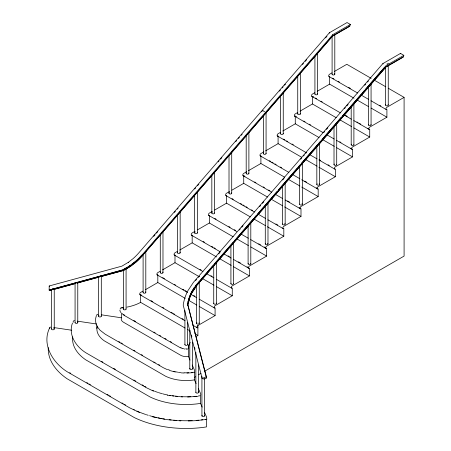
<?xml version="1.0" encoding="UTF-8"?>
<svg xmlns="http://www.w3.org/2000/svg" width="451" height="451" viewBox="0 0 451 451"><rect width="100%" height="100%" fill="white"/><g stroke="black" fill="none" stroke-linecap="round" stroke-linejoin="round"><path stroke-width="0.68" d="M126.855 267.652L122.717 269.901L49.136 290.066L49.215 285.968L121.945 266.129L128.383 262.285L133.039 258.654A46.098 36.514 -36.6 0 0 138.643 253.062L329.422 32.731L347.056 22.55L350.393 24.478L349.734 26.259L332.494 36.187L143.48 254.449A49.937 39.553 -36.6 0 1 136.05 262.121L131.01 266.051L125.666 269.365M187.825 304.882L188.016 303.799A46.69 41.92 -16.1 0 1 191.748 293.173L196.969 285.269L385.949 67.052L403.188 57.119L403.848 55.343L400.511 53.41L382.876 63.591L193.434 282.343L187.712 291.002A50.98 45.765 -16.1 0 0 183.642 302.61L183.191 305.073L202.133 378.428C203.598 379.703 207.477 378.569 206.411 376.754L187.661 304.171L187.937 302.621A46.414 41.667 -16.1 0 1 191.647 292.051L194.55 287.202L193.361 288.849M400.505 53.449L400.747 53.827M49.379 286.408L49.215 285.968M125.158 269.63L123.63 270.465L100.477 276.632M187.661 303.303L187.689 305.276L187.982 303.658A46.684 41.915 -16.1 0 1 191.714 293.032L196.929 285.128L385.96 66.855L403.222 56.961M187.61 322.364L187.565 344.835A1.347 0.778 0 0 1 185.744 345.353A1.347 0.778 0 0 1 185.09 344.243M72.487 322.995C67.74 335.437 77.003 348.065 87.657 353.81L146.44 387.747L153.498 391.118M96.288 315.965C94.992 319.517 95.454 323.587 97.433 326.8M190.237 342.444A36.08 20.831 0 0 0 189.127 344.429L188.36 346.464L188.36 356.386L190.012 360.09M189.127 344.429L188.36 346.464C188.58 346.904 189.037 349.181 188.36 348.668M49.695 327.764C40.878 345.534 54.334 365.147 70.108 373.439L129.629 407.8L139.63 412.575M191.489 292.147L193.034 289.39M194.567 287.225L386.033 65.626L403.848 55.343M195.785 286.751L195.52 285.731L210.059 268.824M153.695 236.363L155.076 234.768M156.458 233.173L157.839 231.577M174.43 212.421L175.349 211.356M177.192 209.225L178.117 208.165M194.702 189.008L195.627 187.943M197.47 185.818L198.852 184.222M218.205 161.875L219.124 160.81M220.511 159.214L221.892 157.619M235.715 141.653L236.634 140.588M238.478 138.463L239.402 137.397M241.246 135.272L242.164 134.206M261.518 111.859L262.899 110.264M279.49 91.108L280.409 90.042M282.253 87.917L283.177 86.851M284.558 85.256L285.477 84.19M302.531 64.504L303.45 63.439M305.293 61.313L306.674 59.712M325.571 37.901L326.952 36.306M123.518 270.352L129.172 267.133L135.982 262.014A50.067 39.654 -36.6 0 0 143.429 254.319L332.505 35.995L349.767 26.102M195.627 280.528L196.546 279.468M198.389 277.337L199.314 276.271M218.667 253.924L220.049 252.329M239.402 229.982L240.321 228.916M241.708 227.321L243.089 225.725M259.675 206.569L260.599 205.504M262.443 203.378L263.824 201.783M282.715 179.966L284.096 178.37M300.687 159.214L301.612 158.149M303.45 156.023L304.374 154.958M305.755 153.363L306.68 152.297M323.728 132.611L324.647 131.545M326.49 129.42L327.877 127.825M344.463 108.668L345.387 107.603M346.768 106.008L348.149 104.412M364.741 85.256L365.66 84.19M367.503 82.065L368.428 81M210.978 267.759L212.821 265.633M213.746 264.568L233.55 241.697M234.475 240.631L235.856 239.036M236.775 237.97L253.823 218.29M254.742 217.23L256.585 215.099M257.51 214.033L276.858 191.692M278.239 190.096L297.587 167.755M298.506 166.695L299.887 165.1M301.274 163.504L317.854 144.354M318.778 143.288L320.622 141.163M322.003 139.562L341.351 117.226M342.27 116.161L361.617 93.819M362.542 92.754L364.385 90.628M365.767 89.033L384.652 67.222M132.188 264.066L135.559 261.349A50.489 39.992 -36.6 0 0 141.699 255.221L143.3 253.552M206.473 378.045L187.661 304.171M49.136 290.066L122.621 270.025L130.446 265.335M350.393 24.478L332.579 34.766L332.494 36.187M332.004 72.848L329.63 74.218A1.347 0.778 -60 0 0 328.678 75.869A1.347 0.778 -60 0 0 329.63 76.422L329.63 84.134L354.007 98.205M334.371 71.478L346.813 64.296L371.184 78.367M314.821 92.686L312.453 94.056A1.347 0.778 -60 0 0 311.494 95.708A1.347 0.778 -60 0 0 312.453 96.26L313.67 96.965M317.188 91.322L329.63 84.134M297.637 112.53L295.27 113.894A1.347 0.778 -60 0 0 294.317 115.552A1.347 0.778 -60 0 0 295.27 116.099L296.487 116.803M300.011 111.16L312.453 103.978L336.215 117.694M280.46 132.369L278.087 133.738A1.347 0.778 -60 0 0 277.134 135.39A1.347 0.778 -60 0 0 278.087 135.943L278.087 143.655L301.849 157.376M282.828 130.999L295.27 123.816L319.032 137.532M263.869 151.863L260.904 153.577A1.347 0.778 -60 0 0 259.951 155.229A1.347 0.778 -60 0 0 260.904 155.781L260.904 163.499L284.666 177.215M265.645 150.837L278.087 143.655M246.686 171.707L243.726 173.415A1.347 0.778 -60 0 0 242.768 175.067A1.347 0.778 -60 0 0 243.726 175.619L244.944 176.324M248.462 170.681L260.904 163.499M229.503 191.545L226.543 193.254A1.347 0.778 -60 0 0 225.585 194.911A1.347 0.778 -60 0 0 226.543 195.458L226.543 203.175L250.305 216.897M231.876 190.175L243.726 183.337L267.488 197.053M204.613 371.246L404.09 256.083L404.09 97.365L386.907 107.282A1.347 0.778 -60 0 0 385.949 108.933A1.347 0.778 -60 0 0 386.907 109.486L386.907 117.204L369.724 127.12A1.347 0.778 -60 0 0 368.771 128.777A1.347 0.778 -60 0 0 369.724 129.324L369.724 137.042L352.541 146.964A1.347 0.778 -60 0 0 351.588 148.616A1.347 0.778 -60 0 0 352.541 149.168L352.541 156.88L335.358 166.802A1.347 0.778 -60 0 0 334.405 168.454A1.347 0.778 -60 0 0 335.358 169.007L335.358 176.724L318.18 186.641A1.347 0.778 -60 0 0 317.222 188.298A1.347 0.778 -60 0 0 318.18 188.845L318.18 196.563L300.997 206.485A1.347 0.778 -60 0 0 300.045 208.136A1.347 0.778 -60 0 0 300.997 208.689L300.997 216.401L283.814 226.323A1.347 0.778 -60 0 0 282.862 227.975A1.347 0.778 -60 0 0 283.814 228.527L283.814 236.239L266.631 246.161A1.347 0.778 -60 0 0 265.678 247.813A1.347 0.778 -60 0 0 266.631 248.366L266.631 256.083L249.448 266A1.347 0.778 -60 0 0 248.495 267.657A1.347 0.778 -60 0 0 249.448 268.204L249.448 275.922L232.271 285.844A1.347 0.778 -60 0 0 231.312 287.496A1.347 0.778 -60 0 0 232.271 288.048L232.271 295.76L215.088 305.682A1.347 0.778 -60 0 0 214.135 307.334A1.347 0.778 -60 0 0 215.088 307.886L215.088 315.599L197.904 325.521A1.347 0.778 -60 0 0 196.952 327.172A1.347 0.778 -60 0 0 197.904 327.725M212.32 211.384L209.36 213.097A1.347 0.778 -60 0 0 208.407 214.749A1.347 0.778 -60 0 0 209.36 215.302L209.36 223.014L233.122 236.736M214.693 210.019L226.543 203.175M195.142 231.228L192.177 232.936A1.347 0.778 -60 0 0 191.23 234.441A1.347 0.778 -60 0 0 191.929 235.247M197.51 229.858L209.36 223.014M177.367 251.404L174.994 252.774A1.347 0.778 -60 0 0 174.052 254.279A1.347 0.778 -60 0 0 174.751 255.086M179.735 250.04L192.177 242.858L216.548 256.923M160.184 271.248L157.816 272.613A1.347 0.778 -60 0 0 156.869 274.118A1.347 0.778 -60 0 0 157.568 274.924M162.552 269.878L174.994 262.696L199.37 276.767M143.001 291.087L140.633 292.457A1.347 0.778 -60 0 0 139.686 293.962A1.347 0.778 -60 0 0 140.385 294.762M145.374 289.717L157.816 282.535L185.231 298.365M198.513 374.77L200.954 373.36M202.133 378.428L206.411 376.754M153.752 362.001L155.161 362.57M194.691 288.29L194.443 287.281M49.311 289.92L50.337 290.309L51.696 289.937M53.725 289.384L75.407 283.47M77.442 282.912L99.124 277.004M51.859 289.999L50.337 290.309M53.889 289.446L74.883 283.718M77.595 282.98L99.265 277.072M100.618 276.7L123.642 270.42M188.264 420.975L195.593 420.676L206.8 419.391L206.648 417.209L204.636 412.654M193.851 372.255L192.695 372.43A31.948 18.446 0 0 1 191.562 372.554M196.084 383.592L194.426 379.889L192.695 380.148A31.948 18.446 0 0 1 165.613 376.235L104.339 340.86A31.948 18.446 0 0 1 97.1 326.868M198.26 396.012L199.934 395.758M202.149 407.095L200.498 403.391L197.701 403.808A56.268 32.489 0 0 1 149.997 396.925L85.69 359.797A56.268 32.489 0 0 1 72.667 336.908M205.278 419.374L206.733 419.413M120.276 309.087A1.347 1.065 24.1 0 1 121.539 307.886L123.518 307.65M121.539 307.886L123.315 307.689M187.83 349.001L186.342 349.102M192.836 372.661L186.985 373.062M197.837 396.328L187.622 397.021M143.271 253.563L332.641 34.8M181.105 372.842L184.036 373.028M182.475 396.965L167.383 395.2M180.919 420.896L166.413 419.593L152.556 416.803M184.109 348.961L184.848 349.046M101.475 314.821L121.539 317.808A7.622 4.403 0 0 0 123.45 322.217L180.721 355.281A7.622 4.403 0 0 0 188.36 356.386M77.251 321.129L96.627 324.015M53.725 327.55L71.715 330.228M175.388 372.019L169.886 370.575M182.694 348.674L181.888 348.443M167.366 369.662L163.251 367.695L105.207 334.185L100.026 330.188L97.557 327.043M180.62 347.935L122.762 314.556M133.214 409.277L134.381 409.897M329.715 33.109L329.422 32.731M374.234 80.126L385.808 86.812M388.249 88.216L404.09 97.365M332.68 78.181L333.898 78.886M338.165 81.343L339.383 82.048M348.522 87.325L350.348 88.379M379.595 105.263L380.813 105.968M328.959 76.49L357.592 93.019M361.251 95.133L368.563 99.355M370.998 100.759L386.231 109.554M357.051 99.964L368.625 106.65M371.066 108.054L386.907 117.204M315.497 98.019L316.715 98.724M320.982 101.187L322.2 101.887M345.353 115.259L347.18 116.313M356.927 121.939L358.145 122.644M359.368 123.349L360.586 124.053M367.898 128.27L369.115 128.975M311.776 96.328L340.415 112.863M344.068 114.971L351.38 119.194M353.815 120.597L369.048 129.392M339.868 119.808L351.447 126.489M353.883 127.898L369.724 137.042M303.799 121.026L305.017 121.731M309.285 124.194L310.502 124.893M339.75 141.777L340.967 142.482M350.715 148.114L351.932 148.813M294.593 116.166L323.232 132.701M326.885 134.81L334.197 139.032M336.638 140.441L351.865 149.236M322.685 139.647L334.264 146.327M336.7 147.736L352.541 156.88M283.572 139.105L284.79 139.81M286.616 140.864L287.834 141.569M292.101 144.032L293.319 144.737M319.517 159.863L320.74 160.562M328.046 164.784L329.269 165.489M277.41 136.005L306.049 152.539M309.702 154.654L317.014 158.87M318.846 159.93L334.687 169.074M305.507 159.485L317.081 166.171M318.908 167.225L335.358 176.724M269.433 160.703L270.656 161.407M271.874 162.112L273.092 162.817M274.918 163.871L276.136 164.576M280.404 167.039L281.621 167.738M304.775 181.11L306.601 182.165M316.348 187.791L317.572 188.495M260.233 155.849L288.865 172.378M292.524 174.492L299.836 178.714M301.663 179.769L317.504 188.913M288.324 179.323L299.898 186.009M301.73 187.064L318.18 196.563M254.691 181.95L255.909 182.655M263.221 186.877L264.438 187.582M268.706 190.04L269.923 190.745M287.591 200.949L289.418 202.003M299.171 207.629L300.389 208.334M243.05 175.687L271.682 192.222M275.341 194.33L282.653 198.553M285.088 199.956L300.321 208.751M271.141 199.167L282.721 205.848M284.547 206.902L300.997 216.401M232.023 198.626L233.246 199.331M240.558 203.553L241.775 204.252M242.993 204.957L244.211 205.662M246.037 206.716L247.255 207.421M251.523 209.884L252.74 210.589M275.894 223.955L277.72 225.01M225.866 195.525L254.505 212.06M258.158 214.169L265.47 218.391M267.905 219.8L283.138 228.595M253.958 219.006L265.538 225.686M267.364 226.746L283.814 236.239M214.845 218.464L216.063 219.169M228.854 226.554L230.078 227.259M234.34 229.722L235.557 230.427M258.711 243.794L260.537 244.848M264.196 246.956L266.022 248.016M208.683 215.369L236.713 231.549M240.975 234.013L248.287 238.229M250.728 239.639L265.96 248.433M236.775 238.844L248.354 245.53M250.79 246.934L266.631 256.083M203.147 241.471L204.365 242.176M211.677 246.398L212.895 247.097M214.112 247.802L215.33 248.507M228.127 255.892L229.345 256.596M238.483 261.873L240.31 262.927M247.013 266.8L248.839 267.855M191.5 235.208L220.139 251.743M223.797 253.851L231.109 258.073M233.545 259.477L248.777 268.272M219.598 258.682L231.171 265.368M233.607 266.778L249.448 275.922M199.979 269.405L201.197 270.104M210.944 275.736L212.162 276.435M174.323 255.046L202.956 271.581M207.223 274.045L213.926 277.912M216.362 279.321L231.594 288.11M202.414 278.526L213.988 285.207M216.429 286.616L232.271 295.76M162.687 277.636L164.519 278.69M174.266 284.316L175.484 285.021M182.796 289.243L184.014 289.948M185.231 290.647L186.449 291.352M193.761 295.574L194.979 296.279M157.14 274.885L187.605 292.473M191.258 294.588L196.743 297.75M199.179 299.16L214.411 307.954M188.89 300.473L196.811 305.051M199.246 306.454L215.088 315.599M141.851 295.366L140.633 294.661L140.633 302.373L185.113 328.052M150.989 300.642L152.816 301.696M162.569 307.323L163.786 308.027M171.098 312.25L172.316 312.949M173.534 313.654L174.751 314.358M182.063 318.581L183.281 319.285M139.957 294.728L185.045 320.757M192.966 325.329L197.228 327.792M187.548 329.461L189.984 330.871M194.86 333.684L197.904 335.443A36.08 20.831 0 0 0 196.687 336.209M123.45 314.499L124.668 315.204M133.806 320.481L135.638 321.535M153.915 332.088L155.133 332.793M159.4 335.251L160.618 335.956M164.88 338.419L166.103 339.124M170.365 341.587L171.583 342.286M118.799 341.57L119.989 342.264M121.184 342.952L122.379 343.639M133.71 350.185L134.905 350.872M141.467 354.661L142.663 355.349M158.662 364.588L159.829 365.259M101.616 361.414L102.811 362.102M113.545 368.304L115.338 369.335M133.829 380.013L135.621 381.044M142.257 384.878L143.469 385.577M144.681 386.276L145.887 386.975M86.817 382.628L88.013 383.316M89.208 384.01L90.397 384.697M107.101 394.343L108.296 395.031M109.492 395.719L110.681 396.406M122.001 402.94L123.185 403.622M124.369 404.31L125.553 404.992M69.725 372.701L70.796 373.377M383.136 63.957L382.876 63.591M194.516 372.329L194.516 370.198L192.222 365.028M128.383 262.285L128.659 262.674M128.665 266.524L135.621 261.377A50.828 40.257 -36.6 0 0 141.8 255.21M120.524 312.498L119.859 310.141M198.288 388.531C198.603 389.63 201.811 394.805 200.498 395.674L200.498 403.391M191.348 334.997L191.872 337.032M194.499 347.214L195.029 349.249M204.579 415.664L204.624 415.856A1.347 0.778 0 0 1 202.758 416.577A1.347 0.778 0 0 1 202.319 415.303M195.903 392.15A1.347 0.778 0 0 0 197.031 393.125A1.347 0.778 0 0 0 198.558 392.353L198.513 392.156A1.347 0.778 0 0 0 198.164 391.801M190.187 368.298A1.347 0.778 0 0 0 190.621 369.566A1.347 0.778 0 0 0 192.487 368.845L192.447 368.653A1.347 0.778 0 0 0 192.306 368.456M388.255 65.288L388.255 105.077M385.554 67.385L385.554 105.077M371.072 83.734L371.072 124.916M368.371 87.223L368.371 124.916M353.894 103.572L353.894 144.76M351.194 107.062L351.194 144.76M336.711 123.411L336.711 164.598M334.8 74.218L334.8 34.535A1.347 0.778 0 0 1 333.452 35.313M334.011 126.9L334.011 164.598M332.099 36.627L332.099 74.218M319.528 143.959L319.528 184.436M317.617 52.868L317.617 94.056M316.827 146.75L316.827 184.436M314.922 56.358L314.922 94.056M312.453 96.26L312.453 103.978M302.345 163.792L302.345 204.275M300.439 72.712L300.439 113.894M299.644 166.582L299.644 204.275M297.739 76.202L297.739 113.894M295.27 116.099L295.27 123.816M285.167 183.636L285.167 224.119M283.256 92.686L283.256 133.738M282.467 187.126L282.467 224.119M280.556 96.164L280.556 133.738M267.984 202.792L267.984 243.957M266.073 112.835L266.073 153.577M265.284 206.975L265.284 243.957M263.373 116.347L263.373 153.577M250.801 222.614L250.801 263.796M248.89 132.228L248.89 173.415M248.101 226.103L248.101 263.796M246.19 135.717L246.19 173.415M243.726 175.619L243.726 183.337M233.618 242.435L233.618 283.64M231.713 152.072L231.713 193.254M230.918 245.93L230.918 283.64M229.012 155.561L229.012 193.254M216.435 262.296L216.435 303.478M214.529 171.91L214.529 213.097M213.735 265.786L213.735 303.478M211.829 175.4L211.829 213.097M206.564 419.182L206.564 426.894L202.702 427.469A80.594 46.532 0 0 1 134.381 417.609L67.041 378.727A80.594 46.532 0 0 1 48.263 347.631M204.624 378.592L204.624 415.856M201.924 376.478L201.924 415.856M199.257 282.129L199.257 323.316M198.558 364.927L198.558 392.353M197.904 325.521L197.904 335.443M197.346 191.748L197.346 232.936M196.557 285.618L196.557 323.316M195.858 352.27L195.858 392.353M194.646 195.238L194.646 232.936M194.426 372.171L194.426 379.889M192.487 342.129L192.487 368.845M192.177 235.14L192.177 242.858M189.786 330.177L189.786 368.845M184.91 310.53L184.91 344.632M180.163 211.587L180.163 252.774M177.463 215.082L177.463 252.774M174.994 254.978L174.994 262.696M162.98 231.431L162.98 272.613M160.28 234.92L160.28 272.613M157.816 274.817L157.816 282.535M145.803 251.269L145.803 292.457M143.102 254.759L143.102 292.457M126.077 268.61L126.077 309.098M123.377 270.701L123.377 309.098M121.539 312.898L121.539 317.808M101.3 276.159L101.3 316.202M98.6 276.858L98.6 316.202M96.892 325.723L96.892 328.531M77.775 282.219L77.775 322.617M75.075 282.918L75.075 322.617M54.244 289.66L54.244 329.033M51.544 289.66L51.544 329.033M231.526 192.865A1.347 0.778 0 0 1 231.132 193.896A1.347 0.778 0 0 1 229.328 193.755A1.347 0.778 0 0 1 229.407 192.707M233.438 283.245A1.347 0.778 0 0 1 232.271 284.418A1.347 0.778 0 0 1 231.098 283.245M283.076 133.344A1.347 0.778 0 0 1 281.903 134.516A1.347 0.778 0 0 1 280.736 133.344M179.769 252.222A1.347 0.778 0 0 1 179.165 253.53A1.347 0.778 0 0 1 177.508 252.571M202.702 419.757A80.594 46.532 0 0 1 201.405 419.909M198.795 420.174A80.594 46.532 0 0 1 196.168 420.388M192.216 420.62A80.594 46.532 0 0 1 179.639 420.597M176.341 420.405A80.594 46.532 0 0 1 173.72 420.197M171.109 419.937A80.594 46.532 0 0 1 169.159 419.706M164.654 419.069A80.594 46.532 0 0 1 162.749 418.748M161.481 418.522A80.594 46.532 0 0 1 160.223 418.28M159.598 418.156A80.594 46.532 0 0 1 158.228 417.874M156.863 417.575A80.594 46.532 0 0 1 149.552 415.681M148.255 415.292A80.594 46.532 0 0 1 146.338 414.689M145.707 414.475A80.594 46.532 0 0 1 140.171 412.445M139.511 412.18A80.594 46.532 0 0 1 136.907 411.064M199.077 322.927A1.347 0.778 0 0 1 198.677 323.953A1.347 0.778 0 0 1 196.873 323.818A1.347 0.778 0 0 1 196.952 322.764M145.402 291.904A1.347 0.778 0 0 1 144.799 293.206A1.347 0.778 0 0 1 143.147 292.254M53.849 328.486A1.347 0.778 0 0 1 53.246 329.788A1.347 0.778 0 0 1 51.589 328.835M317.222 93.504A1.347 0.778 0 0 1 316.619 94.811A1.347 0.778 0 0 1 314.967 93.853M216.255 303.089A1.347 0.778 0 0 1 215.088 304.256A1.347 0.778 0 0 1 213.921 303.089M265.893 153.188A1.347 0.778 0 0 1 264.726 154.355A1.347 0.778 0 0 1 263.553 153.188M264.726 111.51A1.347 0.778 0 0 1 263.373 110.732M162.585 272.066A1.347 0.778 0 0 1 161.982 273.368A1.347 0.778 0 0 1 160.33 272.415M319.133 183.884A1.347 0.778 0 0 1 319.133 184.989A1.347 0.778 0 0 1 317.222 184.989A1.347 0.778 0 0 1 317.222 183.884M336.666 164.395A1.347 0.778 0 0 1 335.008 165.354A1.347 0.778 0 0 1 334.405 164.046M353.843 144.557A1.347 0.778 0 0 1 352.192 145.51A1.347 0.778 0 0 1 351.588 144.207M370.891 124.527A1.347 0.778 0 0 1 370.497 125.558A1.347 0.778 0 0 1 368.692 125.417A1.347 0.778 0 0 1 368.771 124.369M388.074 104.688A1.347 0.778 0 0 1 386.907 105.855A1.347 0.778 0 0 1 385.735 104.688M248.71 173.026A1.347 0.778 0 0 1 247.543 174.193A1.347 0.778 0 0 1 246.37 173.026M284.767 223.566A1.347 0.778 0 0 1 284.164 224.869A1.347 0.778 0 0 1 282.512 223.916M101.255 315.999A1.347 0.778 0 0 1 99.603 316.952A1.347 0.778 0 0 1 99 315.649M388.255 63.196A1.347 0.778 0 0 1 386.907 63.974M186.325 348.86A7.622 4.403 0 0 1 185.637 348.854M183.613 348.617A7.622 4.403 0 0 1 182.976 348.471M181.781 348.076A7.622 4.403 0 0 1 180.721 347.563M250.621 263.407A1.347 0.778 0 0 1 249.448 264.579A1.347 0.778 0 0 1 248.281 263.407M267.59 243.405A1.347 0.778 0 0 1 267.668 244.459A1.347 0.778 0 0 1 265.859 244.594A1.347 0.778 0 0 1 265.464 243.568M301.95 203.728A1.347 0.778 0 0 1 301.347 205.03A1.347 0.778 0 0 1 299.695 204.077M196.45 396.237A56.268 32.489 0 0 1 193.941 396.474M190.779 396.677A56.268 32.489 0 0 1 181.251 396.666M177.463 396.401A56.268 32.489 0 0 1 175.586 396.215M173.714 395.989A56.268 32.489 0 0 1 172.479 395.82M170.636 395.533A56.268 32.489 0 0 1 169.413 395.324M167.603 394.975A56.268 32.489 0 0 1 162.879 393.886M162.219 393.712A56.268 32.489 0 0 1 158.346 392.556M157.72 392.342A56.268 32.489 0 0 1 154.642 391.226M154.045 390.989A56.268 32.489 0 0 1 152.275 390.25M188.698 372.763A31.948 18.446 0 0 1 184.076 372.785M180.637 372.549A31.948 18.446 0 0 1 178.376 372.272M177.677 372.165A31.948 18.446 0 0 1 175.608 371.799M174.932 371.652A31.948 18.446 0 0 1 173.59 371.342M169.734 370.209A31.948 18.446 0 0 1 167.913 369.532M214.484 212.895A1.347 0.778 0 0 1 212.827 213.847A1.347 0.778 0 0 1 212.224 212.545M187.43 344.243A1.347 0.778 0 0 1 187.61 344.632M334.405 73.665A1.347 0.778 0 0 1 333.802 74.967A1.347 0.778 0 0 1 332.145 74.015M140.633 302.373A36.08 20.831 0 0 1 126.799 307.148M300.045 113.348A1.347 0.778 0 0 1 300.124 114.396A1.347 0.778 0 0 1 298.314 114.537A1.347 0.778 0 0 1 297.919 113.505M101.12 275.843A1.347 0.778 0 0 1 99.953 276.232M187.887 302.159A46.65 41.881 -16.1 0 1 188.174 300.947M188.332 300.343A46.65 41.881 -16.1 0 1 189.048 297.948M189.257 297.35A46.65 41.881 -16.1 0 1 190.407 294.424M190.66 293.849A46.65 41.881 -16.1 0 1 191.201 292.71M197.301 232.733A1.347 0.778 0 0 1 195.649 233.686A1.347 0.778 0 0 1 195.041 232.383M194.466 377.532A36.08 20.831 0 0 1 195.542 376.698M126.026 308.896A1.347 0.778 0 0 1 124.375 309.848A1.347 0.778 0 0 1 123.771 308.546M77.38 322.065A1.347 0.778 0 0 1 76.771 323.373A1.347 0.778 0 0 1 75.12 322.414M77.595 282.608A1.347 0.778 0 0 1 75.255 282.608M53.849 288.803A1.347 0.778 0 0 1 52.22 288.928M73.35 322.206A1.347 1.065 24.1 0 1 74.483 320.717M96.751 315.503A1.347 1.065 24.1 0 1 98.014 314.302M49.824 328.621A1.347 1.065 24.1 0 1 50.952 327.138M122.565 313.89A7.622 4.403 0 0 1 122.198 313.552M199.207 281.633A1.347 0.778 0 0 1 199.077 281.824"/></g></svg>
